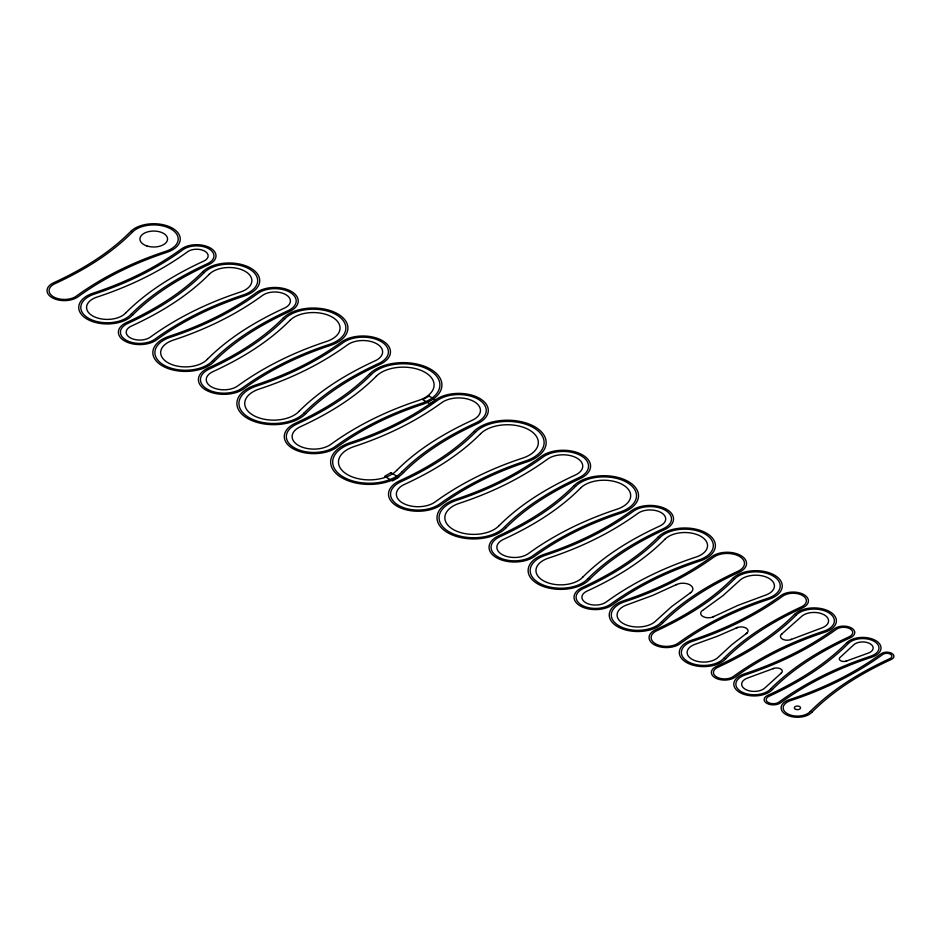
<?xml version="1.0" encoding="UTF-8"?>
<svg xmlns="http://www.w3.org/2000/svg" width="941" height="941" viewBox="0 0 941 941"><rect width="100%" height="100%" fill="white"/><g stroke="black" fill="none" stroke-linecap="round" stroke-linejoin="round"><path stroke-width="1.41" d="M781.406 672.98L765.104 687.753A12.539 7.246 0 0 1 745.331 689.294A12.539 7.246 0 0 1 748.001 677.873L773.596 668.463M781.465 634.281L801.309 616.696A14.586 8.422 0 0 1 824.292 614.896A14.586 8.422 0 0 1 821.187 628.176L790.734 639.621M747.189 632.881L731.816 644.691L718.206 657.23A16.62 9.598 0 0 1 692 659.276A16.62 9.598 0 0 1 695.54 644.138L717.313 636.269L737.709 627.412M690.682 592.618L671.733 606.498L655.783 620.942A20.702 11.951 0 0 1 623.154 623.495A20.702 11.951 0 0 1 627.565 604.651L652.713 595.394L676.626 584.502M703.539 609.744L723.053 595.547L739.555 580.644A18.655 10.774 0 0 1 768.973 578.35A18.655 10.774 0 0 1 764.998 595.335L738.085 605.31L713.019 616.931M547.768 454.385L547.062 454.703A25.478 14.715 0 0 0 543.098 457.008C516.891 476.087 487.32 490.249 456.573 500.353A34.652 20.008 0 0 0 449.198 531.888A34.652 20.008 0 0 0 503.823 527.63C525.149 506.117 551.52 490.273 578.891 477.675A25.489 14.715 0 0 0 582.891 475.381L583.444 474.982A25.478 14.715 0 0 0 576.692 453.715L575.927 453.444A25.478 14.715 0 0 0 547.768 454.385M846.006 661.17L867.861 653.266A10.504 6.069 0 0 0 870.096 643.703A10.504 6.069 0 0 0 853.534 644.997L840.466 657.089A4.54 2.623 0 0 0 840.642 660.711A4.54 2.623 0 0 0 846.818 660.841M773.09 668.675A5.67 3.27 0 0 1 780.618 668.922A5.67 3.27 0 0 1 781.054 673.262M791.51 639.292A6.716 3.882 0 0 1 782.394 639.092A6.716 3.882 0 0 1 782.042 633.834M735.909 628.259A6.952 4.011 0 0 1 746.048 628.07A6.952 4.011 0 0 1 745.719 633.928M714.113 616.367A7.787 4.493 0 0 1 702.927 616.484A7.787 4.493 0 0 1 703.115 610.027M676.108 584.761A9.998 5.775 0 0 1 689.988 584.902A9.998 5.775 0 0 1 690.235 592.912M202.562 271.914C180.954 293.721 154.23 309.777 126.482 322.551A21.408 12.362 0 0 0 124.635 340.971A21.408 12.362 0 0 0 156.547 339.901C183.107 320.563 213.089 306.225 244.248 295.98A30.571 17.656 0 0 0 250.765 268.15A30.571 17.656 0 0 0 202.562 271.914M207.455 359.18L206.973 359.662A24.772 14.303 0 0 1 167.921 362.708A24.772 14.303 0 0 1 173.191 340.16C204.95 329.726 235.509 315.117 262.574 295.403A15.597 9.01 0 0 1 285.841 294.627A15.597 9.01 0 0 1 284.5 308.06C256.423 320.975 229.392 337.196 207.455 359.18M212.49 360.85L212.019 361.32A30.571 17.656 0 0 1 163.816 365.073A30.571 17.656 0 0 1 170.333 337.254C201.48 327.009 231.462 312.659 258.034 293.321A21.408 12.362 0 0 1 289.946 292.263A21.408 12.362 0 0 1 288.099 310.683C260.551 323.351 234.015 339.278 212.49 360.85M299.073 411.288L298.662 411.711A28.853 16.656 0 0 1 253.176 415.263A28.853 16.656 0 0 1 259.328 388.998C290.663 378.705 320.81 364.285 347.523 344.829A19.679 11.363 0 0 1 376.87 343.853A19.679 11.363 0 0 1 375.165 360.791C347.441 373.542 320.752 389.574 299.073 411.288M304.108 412.958L303.708 413.37A34.652 20.008 0 0 1 249.071 417.628A34.652 20.008 0 0 1 256.458 386.092C287.193 375.988 316.764 361.826 342.983 342.747A25.478 14.715 0 0 1 346.935 340.442L347.641 340.124A25.478 14.715 0 0 1 384.481 344.018L384.951 344.465A25.478 14.715 0 0 1 383.316 360.721L382.775 361.132A25.478 14.715 0 0 1 378.764 363.414C351.569 375.93 325.374 391.656 304.108 412.958M305.884 413.546L305.472 413.946A36.687 21.184 0 0 1 247.636 418.463A36.687 21.184 0 0 1 255.446 385.069C285.982 375.036 315.353 360.968 341.383 342.018A27.512 15.891 0 0 1 382.411 340.654A27.512 15.891 0 0 1 380.035 364.343C353.016 376.765 326.998 392.373 305.884 413.546M371.307 374.506C350.123 395.879 323.939 411.605 296.756 424.12A27.512 15.891 0 0 0 294.38 447.81A27.512 15.891 0 0 0 335.408 446.434C361.438 427.485 390.797 413.417 421.333 403.383A36.687 21.184 0 0 0 429.155 369.989A36.687 21.184 0 0 0 371.307 374.506M376.353 376.165C354.757 397.949 328.068 413.993 300.355 426.744A21.714 12.539 0 0 0 298.473 445.434A21.714 12.539 0 0 0 330.856 444.352C357.404 425.038 387.339 410.699 418.474 400.478A30.888 17.832 0 0 0 425.05 372.365A30.888 17.832 0 0 0 376.353 376.165M396.632 470.453L396.22 470.865A30.888 17.832 0 0 1 347.523 474.664A30.888 17.832 0 0 1 354.098 446.552C385.234 436.318 415.169 421.991 441.717 402.666A21.714 12.539 0 0 1 474.099 401.595A21.714 12.539 0 0 1 472.217 420.286C444.681 432.954 418.157 448.881 396.632 470.453M401.666 472.111L401.266 472.523A36.687 21.184 0 0 1 343.418 477.028A36.687 21.184 0 0 1 351.24 443.634C381.764 433.601 411.135 419.545 437.165 400.595A27.512 15.891 0 0 1 478.193 399.219A27.512 15.891 0 0 1 475.817 422.909C448.822 435.342 422.78 450.951 401.666 472.111M475.534 432.119C454.35 453.491 428.155 469.218 400.972 481.721A27.512 15.891 0 0 0 398.596 505.411A27.512 15.891 0 0 0 439.623 504.047C465.666 485.097 495.025 471.029 525.56 460.996A36.687 21.184 0 0 0 533.371 427.602A36.687 21.184 0 0 0 475.534 432.119M480.569 433.766C458.985 455.562 432.284 471.594 404.571 484.356A21.714 12.539 0 0 0 402.701 503.047A21.714 12.539 0 0 0 435.083 501.965C461.619 482.651 491.555 468.312 522.69 458.091A30.888 17.832 0 0 0 529.265 429.966A30.888 17.832 0 0 0 480.569 433.766M499.2 525.548L498.777 525.972A28.853 16.656 0 0 1 453.303 529.524A28.853 16.656 0 0 1 459.443 503.259C490.779 492.966 520.926 478.534 547.65 459.09A19.679 11.363 0 0 1 576.986 458.114A19.679 11.363 0 0 1 575.292 475.052C547.568 487.803 520.867 503.835 499.2 525.548M505.999 527.795L505.599 528.207A36.687 21.184 0 0 1 447.751 532.724A36.687 21.184 0 0 1 455.573 499.33C486.097 489.296 515.468 475.229 541.498 456.279A27.512 15.891 0 0 1 582.526 454.915A27.512 15.891 0 0 1 580.162 478.593C553.143 491.026 527.125 506.634 505.999 527.795M582.75 577.139L582.267 577.621A24.772 14.303 0 0 1 543.216 580.668A24.772 14.303 0 0 1 548.497 558.119C580.244 547.686 610.803 533.065 637.88 513.363A15.597 9.01 0 0 1 661.135 512.586A15.597 9.01 0 0 1 659.794 526.019C631.717 538.922 604.687 555.155 582.75 577.139M587.784 578.797L587.313 579.28A30.571 17.656 0 0 1 539.111 583.032A30.571 17.656 0 0 1 545.627 555.202C576.786 544.968 606.769 530.618 633.328 511.281A21.408 12.362 0 0 1 665.24 510.21A21.408 12.362 0 0 1 663.393 528.642C635.845 541.31 609.321 557.237 587.784 578.797M658.241 536.911C636.634 558.731 609.909 574.786 582.161 587.549A21.408 12.362 0 0 0 580.315 605.98A21.408 12.362 0 0 0 612.226 604.91C638.786 585.573 668.769 571.222 699.928 560.989A30.571 17.656 0 0 0 706.444 533.159A30.571 17.656 0 0 0 658.241 536.911M810.342 711.42L809.848 711.925A14.268 8.234 0 0 1 787.358 713.678A14.268 8.234 0 0 1 790.393 700.692C823.222 689.906 854.828 674.803 882.823 654.43A5.093 2.941 0 0 1 890.421 654.171A5.093 2.941 0 0 1 889.974 658.559C860.956 671.909 833.032 688.706 810.342 711.42M130.717 231.462C108.803 253.564 81.738 269.855 53.613 282.782A17.326 9.998 0 0 0 52.12 297.697A17.326 9.998 0 0 0 77.962 296.838C104.886 277.242 135.257 262.704 166.839 252.329A26.501 15.303 0 0 0 172.485 228.204A26.501 15.303 0 0 0 130.717 231.462M132.481 232.051C110.426 254.293 83.196 270.69 54.884 283.712A15.291 8.822 0 0 0 53.566 296.874A15.291 8.822 0 0 0 76.362 296.109C103.463 276.383 134.045 261.751 165.839 251.306A24.466 14.127 0 0 0 171.05 229.039A24.466 14.127 0 0 0 132.481 232.051M125.906 312.73L125.259 313.377A20.702 11.951 0 0 1 92.63 315.917A20.702 11.951 0 0 1 97.041 297.074C129.223 286.511 160.182 271.702 187.612 251.741A11.527 6.658 0 0 1 204.797 251.165A11.527 6.658 0 0 1 203.797 261.08C175.414 274.137 148.113 290.546 125.906 312.73M130.928 314.4L130.305 315.023A26.501 15.303 0 0 1 88.536 318.281A26.501 15.303 0 0 1 94.182 294.168C125.753 283.794 156.135 269.255 183.06 249.659A17.326 9.998 0 0 1 208.89 248.8A17.326 9.998 0 0 1 207.396 263.715C179.543 276.525 152.736 292.616 130.928 314.4M132.787 314.894L132.081 315.611A28.536 16.479 0 0 1 87.09 319.117A28.536 16.479 0 0 1 93.171 293.145C124.541 282.841 154.724 268.397 181.46 248.93A19.361 11.174 0 0 1 210.337 247.965A19.361 11.174 0 0 1 208.667 264.633C181.025 277.348 154.442 293.31 132.787 314.894M204.326 272.49C182.566 294.451 155.688 310.624 127.741 323.469A19.361 11.186 0 0 0 126.07 340.136A19.361 11.186 0 0 0 154.947 339.172C181.695 319.705 211.878 305.26 243.237 294.956A28.536 16.479 0 0 0 249.318 268.985A28.536 16.479 0 0 0 204.326 272.49M209.373 274.149C187.2 296.521 159.817 313 131.352 326.092A13.562 7.834 0 0 0 130.176 337.772A13.562 7.834 0 0 0 150.395 337.09C177.649 317.258 208.408 302.555 240.378 292.051A22.737 13.127 0 0 0 245.213 271.349A22.737 13.127 0 0 0 209.373 274.149M214.407 361.273L213.783 361.897A32.617 18.832 0 0 1 162.37 365.908A32.617 18.832 0 0 1 169.321 336.231C200.268 326.056 230.051 311.8 256.434 292.592A23.443 13.539 0 0 1 291.381 291.428A23.443 13.539 0 0 1 289.358 311.6C262.069 324.163 235.768 339.924 214.407 361.273M283.123 318.152C261.786 339.666 235.45 355.51 208.067 368.096A25.478 14.715 0 0 0 205.867 390.033A25.478 14.715 0 0 0 243.848 388.762C270.067 369.684 299.638 355.533 330.373 345.429A34.652 20.008 0 0 0 337.76 313.882A34.652 20.008 0 0 0 283.123 318.152M284.9 318.728C263.433 340.395 236.885 356.345 209.325 369.025A23.443 13.539 0 0 0 207.302 389.198A23.443 13.539 0 0 0 242.26 388.033C268.644 368.825 298.415 354.569 329.374 344.406A32.617 18.832 0 0 0 336.313 314.717A32.617 18.832 0 0 0 284.9 318.728M289.946 320.387C268.067 342.465 241.014 358.721 212.925 371.648A17.644 10.186 0 0 0 211.407 386.833A17.644 10.186 0 0 0 237.708 385.951C264.609 366.378 294.956 351.852 326.503 341.489A26.807 15.479 0 0 0 332.208 317.082A26.807 15.479 0 0 0 289.946 320.387M369.542 373.918C348.499 395.149 322.492 410.77 295.486 423.191A29.559 17.067 0 0 0 292.933 448.634A29.559 17.067 0 0 0 337.007 447.163C362.861 428.343 392.021 414.369 422.344 404.407A38.734 22.361 0 0 0 430.59 369.166A38.734 22.361 0 0 0 369.542 373.918M403.571 472.558L403.03 473.1A38.734 22.361 0 0 1 341.983 477.863A38.734 22.361 0 0 1 350.228 442.611C380.552 432.648 409.711 418.674 435.565 399.866A29.559 17.067 0 0 1 479.639 398.384A29.559 17.067 0 0 1 477.087 423.826C450.316 436.154 424.52 451.609 403.571 472.558M473.758 431.531C452.715 452.762 426.708 468.383 399.702 480.804A29.559 17.067 0 0 0 397.149 506.246A29.559 17.067 0 0 0 441.223 504.776C467.077 485.956 496.236 471.982 526.56 462.019A38.734 22.361 0 0 0 534.817 426.767A38.734 22.361 0 0 0 473.758 431.531M573.763 485.827C552.414 507.34 526.078 523.184 498.695 535.782A25.478 14.715 0 0 0 496.495 557.707A25.478 14.715 0 0 0 534.488 556.437C560.695 537.37 590.266 523.208 621.001 513.104A34.652 20.008 0 0 0 628.388 481.569A34.652 20.008 0 0 0 573.763 485.827M575.527 486.403C554.073 508.069 527.513 524.019 499.953 536.699A23.443 13.539 0 0 0 497.93 556.884A23.443 13.539 0 0 0 532.888 555.708C559.272 536.499 589.042 522.255 620.001 512.08A32.617 18.832 0 0 0 626.941 482.392A32.617 18.832 0 0 0 575.527 486.403M580.573 488.061C558.707 510.14 531.641 526.407 503.564 539.322A17.644 10.186 0 0 0 502.035 554.508A17.644 10.186 0 0 0 528.336 553.637C555.237 534.053 585.584 519.538 617.131 509.163A26.807 15.479 0 0 0 622.848 484.768A26.807 15.479 0 0 0 580.573 488.061M589.701 579.233L589.09 579.856A32.617 18.832 0 0 1 537.676 583.867A32.617 18.832 0 0 1 544.616 554.178C575.563 544.016 605.345 529.759 631.729 510.551A23.443 13.539 0 0 1 666.687 509.387A23.443 13.539 0 0 1 664.664 529.56C637.363 542.122 611.074 557.884 589.701 579.233M660.006 537.499C638.245 559.448 611.368 575.621 583.42 588.478A19.361 11.186 0 0 0 581.75 605.145A19.361 11.186 0 0 0 610.627 604.181C637.375 584.714 667.557 570.27 698.916 559.966A28.536 16.479 0 0 0 704.997 533.994A28.536 16.479 0 0 0 660.006 537.499M665.052 539.158C642.879 561.518 615.496 578.009 587.031 591.101A13.562 7.834 0 0 0 585.855 602.769A13.562 7.834 0 0 0 606.075 602.099C633.328 582.267 664.087 567.552 696.058 557.048A22.737 13.127 0 0 0 700.892 536.358A22.737 13.127 0 0 0 665.052 539.158M661.452 621.966L660.829 622.601A26.501 15.303 0 0 1 619.049 625.859A26.501 15.303 0 0 1 624.695 601.734C656.277 591.36 686.659 576.833 713.584 557.225A17.326 9.998 0 0 1 739.414 556.366A17.326 9.998 0 0 1 737.92 571.281C710.055 584.09 683.26 600.193 661.452 621.966M663.311 622.472L662.593 623.177A28.536 16.479 0 0 1 617.614 626.694A28.536 16.479 0 0 1 623.683 600.711C655.054 590.407 685.236 575.963 711.984 556.496A19.361 11.174 0 0 1 740.849 555.531A19.361 11.174 0 0 1 739.179 572.21C711.549 584.914 684.954 600.876 663.311 622.472M732.745 578.409C710.831 600.511 683.766 616.79 655.654 629.729A17.326 9.998 0 0 0 654.148 644.644A17.326 9.998 0 0 0 679.99 643.773C706.914 624.177 737.297 609.639 768.868 599.264A26.501 15.303 0 0 0 774.514 575.151A26.501 15.303 0 0 0 732.745 578.409M734.509 578.986C712.455 601.228 685.224 617.625 656.912 630.646A15.291 8.822 0 0 0 655.595 643.809A15.291 8.822 0 0 0 678.39 643.044C705.491 623.318 736.074 608.686 767.868 598.241A24.466 14.127 0 0 0 773.079 575.974A24.466 14.127 0 0 0 734.509 578.986M723.805 658.324L723.253 658.876A22.419 12.951 0 0 1 687.906 661.641A22.419 12.951 0 0 1 692.682 641.233C724.676 630.717 755.458 615.99 782.747 596.135A13.245 7.646 0 0 1 802.497 595.477A13.245 7.646 0 0 1 801.356 606.886C773.102 619.884 745.907 636.21 723.805 658.324M725.652 658.829L725.017 659.465A24.454 14.127 0 0 1 686.46 662.476A24.454 14.127 0 0 1 691.67 640.209C723.464 629.764 754.047 615.132 781.148 595.406A15.291 8.822 0 0 1 803.943 594.641A15.291 8.822 0 0 1 802.626 607.804C774.596 620.707 747.589 636.904 725.652 658.829M794.486 614.449C772.302 636.845 744.872 653.348 716.383 666.451A13.245 7.646 0 0 0 715.242 677.861A13.245 7.646 0 0 0 735.003 677.202C762.281 657.347 793.075 642.621 825.069 632.105A22.419 12.951 0 0 0 829.844 611.697A22.419 12.951 0 0 0 794.486 614.449M796.262 615.038C773.937 637.575 746.319 654.183 717.654 667.381A11.21 6.469 0 0 0 716.689 677.026A11.21 6.469 0 0 0 733.404 676.473C760.857 656.477 791.852 641.668 824.057 631.082A20.384 11.762 0 0 0 828.398 612.532A20.384 11.762 0 0 0 796.262 615.038M770.891 688.647L770.15 689.4A18.349 10.586 0 0 1 741.226 691.659A18.349 10.586 0 0 1 745.143 674.968C777.548 664.311 808.742 649.396 836.384 629.282A9.175 5.293 0 0 1 850.064 628.823A9.175 5.293 0 0 1 849.276 636.728C820.717 649.855 793.263 666.357 770.891 688.647M772.479 689.424L771.926 689.988A20.384 11.762 0 0 1 739.791 692.494A20.384 11.762 0 0 1 744.131 673.944C776.337 663.358 807.331 648.537 834.785 628.553A11.21 6.469 0 0 1 851.499 628A11.21 6.469 0 0 1 850.535 637.645C822.093 650.725 794.722 667.169 772.479 689.424M846.724 642.762C824.245 665.44 796.451 682.154 767.609 695.434A9.175 5.293 0 0 0 766.809 703.339A9.175 5.293 0 0 0 780.489 702.88C808.131 682.766 839.325 667.851 871.742 657.194A18.349 10.586 0 0 0 875.648 640.503A18.349 10.586 0 0 0 846.724 642.762M848.5 643.338C825.88 666.169 797.909 683.001 768.868 696.364A7.14 4.117 0 0 0 768.256 702.504A7.14 4.117 0 0 0 778.889 702.151C806.708 681.896 838.102 666.898 870.731 656.171A16.303 9.41 0 0 0 874.201 641.327A16.303 9.41 0 0 0 848.5 643.338M812.177 711.937L811.624 712.502A16.303 9.41 0 0 1 785.911 714.513A16.303 9.41 0 0 1 789.381 699.669C822.011 688.953 853.405 673.944 881.223 653.701A7.14 4.117 0 0 1 891.856 653.348A7.14 4.117 0 0 1 891.245 659.488C862.438 672.733 834.714 689.4 812.177 711.937M429.025 396.079L422.768 399.702L429.778 403.748L436.048 400.125L429.025 396.079M390.891 472.735L384.622 476.358L392.503 480.91L398.772 477.287L390.891 472.735M795.874 709.42A3.141 1.811 0 0 0 800.579 707.855A3.141 1.811 0 0 0 795.874 706.291A3.141 1.811 0 0 0 795.874 709.42M146.82 245.93A13.821 7.975 0 0 0 167.569 239.049A13.821 7.975 0 0 0 146.867 232.109A13.821 7.975 0 0 0 146.82 245.93"/></g></svg>
